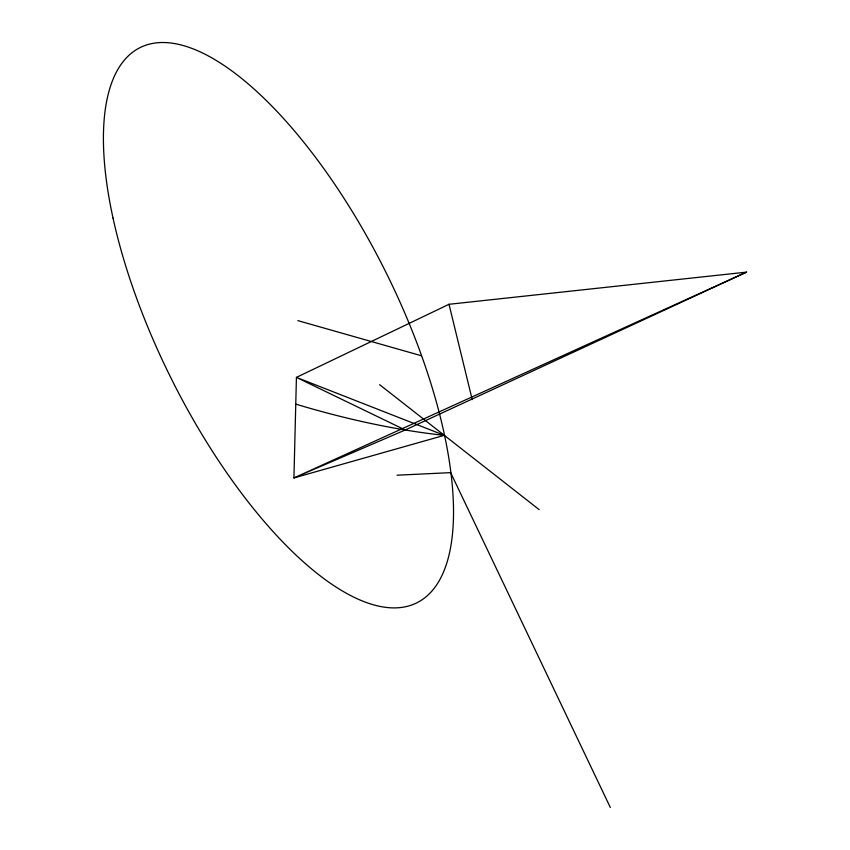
<?xml version="1.0" encoding="UTF-8"?>
<svg xmlns="http://www.w3.org/2000/svg" width="850" height="850" viewBox="0 0 850 850"><rect width="100%" height="100%" fill="white"/><g stroke="black" fill="none" stroke-linecap="round" stroke-linejoin="round"><path stroke-width="1.27" d="M449.013 304.289L296.427 377.389L293.93 477.923L444.306 435.338L296.427 377.389L405.216 429.994L746.544 272.127L449.013 304.289L472.207 399.585M746.544 272.127L293.93 477.923L405.216 429.994M397.056 475.203L450.638 472.632L610.332 807.5M297.84 320.62L421.419 355.757M379.631 384.678L539.155 509.628M444.306 435.338A310.314 96.496 18.4 0 1 295.768 404.122M113.039 218.131A310.176 119.765 63.5 0 0 410.454 605.423A310.176 119.765 63.5 0 0 311.557 152.118A310.176 119.765 63.5 0 0 113.039 218.131"/></g></svg>
